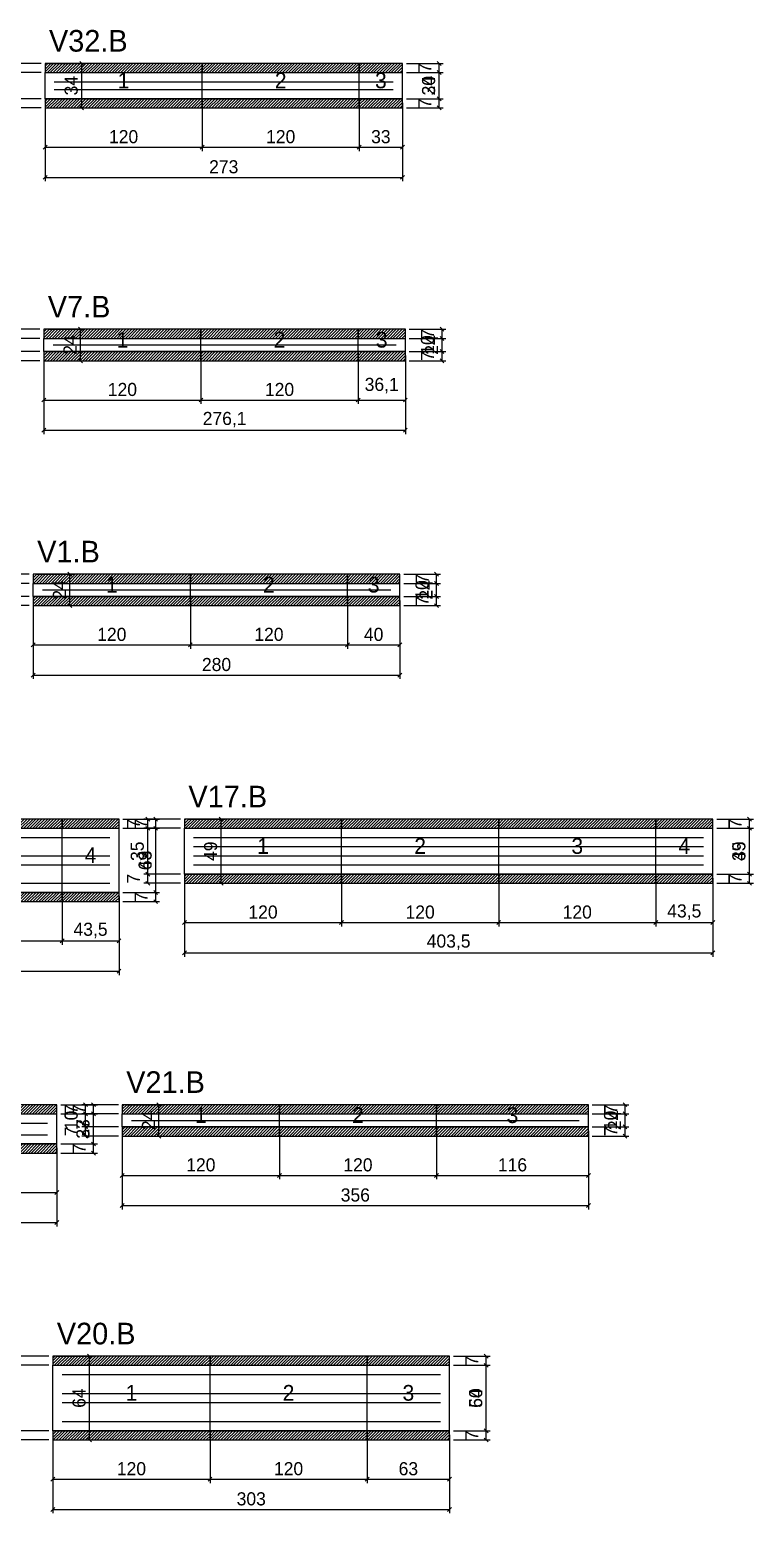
# Model space of a CAD drawing. Extents: x -9000 to 3070, y -8804 to 1250.
# Drawn here: x 539 to 1092, y -2460 to -1327 of the extents above; entities that cross this region are included whole.
import ezdxf
from ezdxf.enums import TextEntityAlignment as Align

# ---------------------------------------------------------------- set-up
doc = ezdxf.new("R2010")
doc.units = 0
for name, color, linetype in [('5', 5, 'Continuous'), ('COTA', 241, 'Continuous'), ('NOMENCLATURA', 7, 'Continuous'), ('Painéis', 200, 'Continuous'), ('SARR_2.2x5', 40, 'Continuous'), ('SARR_2.2x7', 40, 'Continuous'), ('SCO-___-LAJ', 224, 'Continuous')]:
    doc.layers.add(name, color=color, linetype=linetype)
doc.dimstyles.new('PAINEL', dxfattribs={"dimtxt": 10, "dimasz": 3, "dimexe": 3, "dimexo": 3, "dimgap": 3, "dimtad": 1, "dimblk": 'OBLIQUE', "dimblk1": 'OBLIQUE', "dimcen": 2.5, "dimclrd": 4, "dimclre": 4, "dimclrt": 240, "dimazin": 3, "dimtfac": 1, "dimtmove": 0, "dimatfit": 3})

# ---------------------------------------------------------------- blocks, each defined once
blk = doc.blocks.new('_OBLIQUE')
at = {"color": 0, "linetype": 'BYBLOCK'}
blk.add_line((-0.5, -0.5), (0.5, 0.5), dxfattribs=at)

msp = doc.modelspace()

# ---------------------------------------------------------------- hatches: boundary and pattern name
at = {"layer": 'COTA'}
h = msp.add_hatch(dxfattribs=at)
h.set_pattern_fill('ANSI31', scale=0.5)
h.paths.add_polyline_path([(551, -1360), (671, -1360), (671, -1353), (551, -1353)])
h = msp.add_hatch(dxfattribs=at)
h.set_pattern_fill('ANSI31', scale=0.5)
h.paths.add_polyline_path([(671, -1360), (791, -1360), (791, -1353), (671, -1353)])
h = msp.add_hatch(dxfattribs=at)
h.set_pattern_fill('ANSI31', scale=0.5)
h.paths.add_polyline_path([(791, -1360), (824, -1360), (824, -1353), (791, -1353)])
h = msp.add_hatch(dxfattribs=at)
h.set_pattern_fill('ANSI31', scale=0.5)
h.paths.add_polyline_path([(551, -1387), (671, -1387), (671, -1380), (551, -1380)])
h = msp.add_hatch(dxfattribs=at)
h.set_pattern_fill('ANSI31', scale=0.5)
h.paths.add_polyline_path([(671, -1387), (791, -1387), (791, -1380), (671, -1380)])
h = msp.add_hatch(dxfattribs=at)
h.set_pattern_fill('ANSI31', scale=0.5)
h.paths.add_polyline_path([(791, -1387), (824, -1387), (824, -1380), (791, -1380)])
h = msp.add_hatch(dxfattribs=at)
h.set_pattern_fill('ANSI31', scale=0.5)
h.paths.add_polyline_path([(550.1, -1563), (670.1, -1563), (670.1, -1556), (550.1, -1556)])
h = msp.add_hatch(dxfattribs=at)
h.set_pattern_fill('ANSI31', scale=0.5)
h.paths.add_polyline_path([(670.1, -1563), (790.1, -1563), (790.1, -1556), (670.1, -1556)])
h = msp.add_hatch(dxfattribs=at)
h.set_pattern_fill('ANSI31', scale=0.5)
h.paths.add_polyline_path([(790.1, -1563), (826.2, -1563), (826.2, -1556), (790.1, -1556)])
h = msp.add_hatch(dxfattribs=at)
h.set_pattern_fill('ANSI31', scale=0.5)
h.paths.add_polyline_path([(550.1, -1580), (670.1, -1580), (670.1, -1573), (550.1, -1573)])
h = msp.add_hatch(dxfattribs=at)
h.set_pattern_fill('ANSI31', scale=0.5)
h.paths.add_polyline_path([(670.1, -1580), (790.1, -1580), (790.1, -1573), (670.1, -1573)])
h = msp.add_hatch(dxfattribs=at)
h.set_pattern_fill('ANSI31', scale=0.5)
h.paths.add_polyline_path([(790.1, -1580), (826.2, -1580), (826.2, -1573), (790.1, -1573)])
h = msp.add_hatch(dxfattribs=at)
h.set_pattern_fill('ANSI31', scale=0.5)
h.paths.add_polyline_path([(542, -1750), (662, -1750), (662, -1743), (542, -1743)])
h = msp.add_hatch(dxfattribs=at)
h.set_pattern_fill('ANSI31', scale=0.5)
h.paths.add_polyline_path([(662, -1750), (782, -1750), (782, -1743), (662, -1743)])
h = msp.add_hatch(dxfattribs=at)
h.set_pattern_fill('ANSI31', scale=0.5)
h.paths.add_polyline_path([(782, -1750), (822, -1750), (822, -1743), (782, -1743)])
h = msp.add_hatch(dxfattribs=at)
h.set_pattern_fill('ANSI31', scale=0.5)
h.paths.add_polyline_path([(542, -1767), (662, -1767), (662, -1760), (542, -1760)])
h = msp.add_hatch(dxfattribs=at)
h.set_pattern_fill('ANSI31', scale=0.5)
h.paths.add_polyline_path([(662, -1767), (782, -1767), (782, -1760), (662, -1760)])
h = msp.add_hatch(dxfattribs=at)
h.set_pattern_fill('ANSI31', scale=0.5)
h.paths.add_polyline_path([(782, -1767), (822, -1767), (822, -1760), (782, -1760)])
h = msp.add_hatch(dxfattribs=at)
h.set_pattern_fill('ANSI31', scale=0.5)
h.paths.add_polyline_path([(444, -1937), (564, -1937), (564, -1930), (444, -1930)])
h = msp.add_hatch(dxfattribs=at)
h.set_pattern_fill('ANSI31', scale=0.5)
h.paths.add_polyline_path([(564, -1937), (607.5, -1937), (607.5, -1930), (564, -1930)])
h = msp.add_hatch(dxfattribs=at)
h.set_pattern_fill('ANSI31', scale=0.5)
h.paths.add_polyline_path([(657.5, -1937), (777.5, -1937), (777.5, -1930), (657.5, -1930)])
h = msp.add_hatch(dxfattribs=at)
h.set_pattern_fill('ANSI31', scale=0.5)
h.paths.add_polyline_path([(777.5, -1937), (897.5, -1937), (897.5, -1930), (777.5, -1930)])
h = msp.add_hatch(dxfattribs=at)
h.set_pattern_fill('ANSI31', scale=0.5)
h.paths.add_polyline_path([(897.5, -1937), (1017.5, -1937), (1017.5, -1930), (897.5, -1930)])
h = msp.add_hatch(dxfattribs=at)
h.set_pattern_fill('ANSI31', scale=0.5)
h.paths.add_polyline_path([(1017.5, -1937), (1061, -1937), (1061, -1930), (1017.5, -1930)])
h = msp.add_hatch(dxfattribs=at)
h.set_pattern_fill('ANSI31', scale=0.5)
h.paths.add_polyline_path([(657.5, -1979), (777.5, -1979), (777.5, -1972), (657.5, -1972)])
h = msp.add_hatch(dxfattribs=at)
h.set_pattern_fill('ANSI31', scale=0.5)
h.paths.add_polyline_path([(777.5, -1979), (897.5, -1979), (897.5, -1972), (777.5, -1972)])
h = msp.add_hatch(dxfattribs=at)
h.set_pattern_fill('ANSI31', scale=0.5)
h.paths.add_polyline_path([(897.5, -1979), (1017.5, -1979), (1017.5, -1972), (897.5, -1972)])
h = msp.add_hatch(dxfattribs=at)
h.set_pattern_fill('ANSI31', scale=0.5)
h.paths.add_polyline_path([(1017.5, -1979), (1061, -1979), (1061, -1972), (1017.5, -1972)])
h = msp.add_hatch(dxfattribs=at)
h.set_pattern_fill('ANSI31', scale=0.5)
h.paths.add_polyline_path([(444, -1993), (564, -1993), (564, -1986), (444, -1986)])
h = msp.add_hatch(dxfattribs=at)
h.set_pattern_fill('ANSI31', scale=0.5)
h.paths.add_polyline_path([(564, -1993), (607.5, -1993), (607.5, -1986), (564, -1986)])
h = msp.add_hatch(dxfattribs=at)
h.set_pattern_fill('ANSI31', scale=0.5)
h.paths.add_polyline_path([(444, -2155), (560, -2155), (560, -2148), (444, -2148)])
h = msp.add_hatch(dxfattribs=at)
h.set_pattern_fill('ANSI31', scale=0.5)
h.paths.add_polyline_path([(610, -2155), (730, -2155), (730, -2148), (610, -2148)])
h = msp.add_hatch(dxfattribs=at)
h.set_pattern_fill('ANSI31', scale=0.5)
h.paths.add_polyline_path([(730, -2155), (850, -2155), (850, -2148), (730, -2148)])
h = msp.add_hatch(dxfattribs=at)
h.set_pattern_fill('ANSI31', scale=0.5)
h.paths.add_polyline_path([(850, -2155), (966, -2155), (966, -2148), (850, -2148)])
h = msp.add_hatch(dxfattribs=at)
h.set_pattern_fill('ANSI31', scale=0.5)
h.paths.add_polyline_path([(610, -2172), (730, -2172), (730, -2165), (610, -2165)])
h = msp.add_hatch(dxfattribs=at)
h.set_pattern_fill('ANSI31', scale=0.5)
h.paths.add_polyline_path([(730, -2172), (850, -2172), (850, -2165), (730, -2165)])
h = msp.add_hatch(dxfattribs=at)
h.set_pattern_fill('ANSI31', scale=0.5)
h.paths.add_polyline_path([(850, -2172), (966, -2172), (966, -2165), (850, -2165)])
h = msp.add_hatch(dxfattribs=at)
h.set_pattern_fill('ANSI31', scale=0.5)
h.paths.add_polyline_path([(444, -2185), (560, -2185), (560, -2178), (444, -2178)])
h = msp.add_hatch(dxfattribs=at)
h.set_pattern_fill('ANSI31', scale=0.5)
h.paths.add_polyline_path([(557, -2347), (677, -2347), (677, -2340), (557, -2340)])
h = msp.add_hatch(dxfattribs=at)
h.set_pattern_fill('ANSI31', scale=0.5)
h.paths.add_polyline_path([(677, -2347), (797, -2347), (797, -2340), (677, -2340)])
h = msp.add_hatch(dxfattribs=at)
h.set_pattern_fill('ANSI31', scale=0.5)
h.paths.add_polyline_path([(797, -2347), (860, -2347), (860, -2340), (797, -2340)])
h = msp.add_hatch(dxfattribs=at)
h.set_pattern_fill('ANSI31', scale=0.5)
h.paths.add_polyline_path([(557, -2404), (677, -2404), (677, -2397), (557, -2397)])
h = msp.add_hatch(dxfattribs=at)
h.set_pattern_fill('ANSI31', scale=0.5)
h.paths.add_polyline_path([(677, -2404), (797, -2404), (797, -2397), (677, -2397)])
h = msp.add_hatch(dxfattribs=at)
h.set_pattern_fill('ANSI31', scale=0.5)
h.paths.add_polyline_path([(797, -2404), (860, -2404), (860, -2397), (797, -2397)])

# ---------------------------------------------------------------- linework, layer by layer
at = {"layer": 'Painéis'}
for p, q in [((551, -1360), (671, -1360)), ((551, -1380), (551, -1360)), ((671, -1380), (671, -1360)), ((671, -1380), (671, -1360)), ((671, -1360), (791, -1360)), ((671, -1380), (671, -1360)), ((791, -1380), (791, -1360)), ((791, -1380), (791, -1360)), ((791, -1360), (824, -1360)), ((791, -1380), (791, -1360)), ((824, -1380), (824, -1360)), ((551, -1380), (671, -1380)), ((671, -1380), (791, -1380)), ((791, -1380), (824, -1380)), ((550.1, -1563), (670.1, -1563)), ((550.1, -1573), (550.1, -1563)), ((670.1, -1573), (670.1, -1563)), ((670.1, -1573), (670.1, -1563)), ((670.1, -1563), (790.1, -1563)), ((670.1, -1573), (670.1, -1563)), ((790.1, -1573), (790.1, -1563)), ((790.1, -1573), (790.1, -1563)), ((790.1, -1563), (826.2, -1563)), ((790.1, -1573), (790.1, -1563)), ((826.2, -1573), (826.2, -1563)), ((550.1, -1573), (670.1, -1573)), ((670.1, -1573), (790.1, -1573)), ((790.1, -1573), (826.2, -1573)), ((542, -1750), (662, -1750)), ((542, -1760), (542, -1750)), ((662, -1760), (662, -1750)), ((662, -1760), (662, -1750)), ((662, -1750), (782, -1750)), ((662, -1760), (662, -1750)), ((782, -1760), (782, -1750)), ((782, -1760), (782, -1750)), ((782, -1750), (822, -1750)), ((782, -1760), (782, -1750)), ((822, -1760), (822, -1750)), ((542, -1760), (662, -1760)), ((662, -1760), (782, -1760)), ((782, -1760), (822, -1760)), ((444, -1937), (564, -1937)), ((564, -1986), (564, -1937)), ((564, -1986), (564, -1937)), ((564, -1937), (607.5, -1937)), ((564, -1986), (564, -1937)), ((607.5, -1986), (607.5, -1937)), ((657.5, -1937), (777.5, -1937)), ((657.5, -1972), (657.5, -1937)), ((777.5, -1972), (777.5, -1937)), ((777.5, -1972), (777.5, -1937)), ((777.5, -1937), (897.5, -1937)), ((777.5, -1972), (777.5, -1937)), ((897.5, -1972), (897.5, -1937)), ((897.5, -1972), (897.5, -1937)), ((897.5, -1937), (1017.5, -1937)), ((897.5, -1972), (897.5, -1937)), ((1017.5, -1972), (1017.5, -1937)), ((1017.5, -1972), (1017.5, -1937)), ((1017.5, -1937), (1061, -1937)), ((1017.5, -1972), (1017.5, -1937)), ((1061, -1972), (1061, -1937)), ((657.5, -1972), (777.5, -1972)), ((777.5, -1972), (897.5, -1972)), ((897.5, -1972), (1017.5, -1972)), ((1017.5, -1972), (1061, -1972)), ((444, -1986), (564, -1986)), ((564, -1986), (607.5, -1986)), ((444, -2155), (560, -2155)), ((560, -2178), (560, -2155)), ((610, -2155), (730, -2155)), ((610, -2165), (610, -2155)), ((730, -2165), (730, -2155)), ((730, -2165), (730, -2155)), ((730, -2155), (850, -2155)), ((730, -2165), (730, -2155)), ((850, -2165), (850, -2155)), ((850, -2165), (850, -2155)), ((850, -2155), (966, -2155)), ((850, -2165), (850, -2155)), ((966, -2165), (966, -2155)), ((610, -2165), (730, -2165)), ((730, -2165), (850, -2165)), ((850, -2165), (966, -2165)), ((444, -2178), (560, -2178)), ((557, -2347), (677, -2347)), ((557, -2397), (557, -2347)), ((677, -2397), (677, -2347)), ((677, -2397), (677, -2347)), ((677, -2347), (797, -2347)), ((677, -2397), (677, -2347)), ((797, -2397), (797, -2347)), ((797, -2397), (797, -2347)), ((797, -2347), (860, -2347)), ((797, -2397), (797, -2347)), ((860, -2397), (860, -2347)), ((557, -2397), (677, -2397)), ((677, -2397), (797, -2397)), ((797, -2397), (860, -2397))]:
    msp.add_line(p, q, dxfattribs=at)
at = {"layer": 'SARR_2.2x5'}
for points in [[(557.1, -1568), (670.1, -1568)], [(557.1, -1568), (670.1, -1568)], [(670.1, -1568), (790.1, -1568)], [(670.1, -1568), (790.1, -1568)], [(790.1, -1568), (819.2, -1568)], [(790.1, -1568), (819.2, -1568)], [(549, -1755), (662, -1755)], [(549, -1755), (662, -1755)], [(662, -1755), (782, -1755)], [(662, -1755), (782, -1755)], [(782, -1755), (815, -1755)], [(782, -1755), (815, -1755)], [(617, -2160), (730, -2160)], [(617, -2160), (730, -2160)], [(730, -2160), (850, -2160)], [(730, -2160), (850, -2160)], [(850, -2160), (959, -2160)], [(850, -2160), (959, -2160)]]:
    msp.add_lwpolyline(points, dxfattribs=at)
at = {"layer": 'SARR_2.2x7'}
for points in [[(558, -1367), (671, -1367)], [(558, -1367), (671, -1367)], [(671, -1367), (791, -1367)], [(671, -1367), (791, -1367)], [(791, -1367), (817, -1367)], [(791, -1367), (817, -1367)], [(558, -1373), (671, -1373)], [(558, -1373), (671, -1373)], [(671, -1373), (791, -1373)], [(671, -1373), (791, -1373)], [(791, -1373), (817, -1373)], [(791, -1373), (817, -1373)], [(444, -1944), (564, -1944)], [(444, -1944), (564, -1944)], [(564, -1944), (600.5, -1944)], [(564, -1944), (600.5, -1944)], [(664.5, -1944), (777.5, -1944)], [(664.5, -1944), (777.5, -1944)], [(777.5, -1944), (897.5, -1944)], [(777.5, -1944), (897.5, -1944)], [(897.5, -1944), (1017.5, -1944)], [(897.5, -1944), (1017.5, -1944)], [(1017.5, -1944), (1054, -1944)], [(1017.5, -1944), (1054, -1944)], [(444, -1958), (564, -1958)], [(444, -1958), (564, -1958)], [(564, -1958), (600.5, -1958)], [(564, -1958), (600.5, -1958)], [(664.5, -1951), (777.5, -1951)], [(664.5, -1951), (777.5, -1951)], [(664.5, -1958), (777.5, -1958)], [(664.5, -1958), (777.5, -1958)], [(777.5, -1951), (897.5, -1951)], [(777.5, -1951), (897.5, -1951)], [(777.5, -1958), (897.5, -1958)], [(777.5, -1958), (897.5, -1958)], [(897.5, -1951), (1017.5, -1951)], [(897.5, -1951), (1017.5, -1951)], [(897.5, -1958), (1017.5, -1958)], [(897.5, -1958), (1017.5, -1958)], [(1017.5, -1951), (1054, -1951)], [(1017.5, -1951), (1054, -1951)], [(1017.5, -1958), (1054, -1958)], [(1017.5, -1958), (1054, -1958)], [(444, -1965), (564, -1965)], [(444, -1965), (564, -1965)], [(564, -1965), (600.5, -1965)], [(564, -1965), (600.5, -1965)], [(664.5, -1965), (777.5, -1965)], [(664.5, -1965), (777.5, -1965)], [(777.5, -1965), (897.5, -1965)], [(777.5, -1965), (897.5, -1965)], [(897.5, -1965), (1017.5, -1965)], [(897.5, -1965), (1017.5, -1965)], [(1017.5, -1965), (1054, -1965)], [(1017.5, -1965), (1054, -1965)], [(444, -1979), (564, -1979)], [(444, -1979), (564, -1979)], [(564, -1979), (600.5, -1979)], [(564, -1979), (600.5, -1979)], [(444, -2162), (553, -2162)], [(444, -2162), (553, -2162)], [(444, -2171), (553, -2171)], [(444, -2171), (553, -2171)], [(564, -2354), (677, -2354)], [(564, -2354), (677, -2354)], [(677, -2354), (797, -2354)], [(677, -2354), (797, -2354)], [(797, -2354), (853, -2354)], [(797, -2354), (853, -2354)], [(564, -2368.5), (677, -2368.5)], [(564, -2368.5), (677, -2368.5)], [(564, -2375.5), (677, -2375.5)], [(564, -2375.5), (677, -2375.5)], [(677, -2368.5), (797, -2368.5)], [(677, -2368.5), (797, -2368.5)], [(677, -2375.5), (797, -2375.5)], [(677, -2375.5), (797, -2375.5)], [(797, -2368.5), (853, -2368.5)], [(797, -2368.5), (853, -2368.5)], [(797, -2375.5), (853, -2375.5)], [(797, -2375.5), (853, -2375.5)], [(564, -2390), (677, -2390)], [(564, -2390), (677, -2390)], [(677, -2390), (797, -2390)], [(677, -2390), (797, -2390)], [(797, -2390), (853, -2390)], [(797, -2390), (853, -2390)]]:
    msp.add_lwpolyline(points, dxfattribs=at)
at = {"layer": 'SCO-___-LAJ'}
for points in [[(551, -1360), (671, -1360), (671, -1353), (551, -1353)], [(671, -1360), (791, -1360), (791, -1353), (671, -1353)], [(791, -1360), (824, -1360), (824, -1353), (791, -1353)], [(551, -1387), (671, -1387), (671, -1380), (551, -1380)], [(671, -1387), (791, -1387), (791, -1380), (671, -1380)], [(791, -1387), (824, -1387), (824, -1380), (791, -1380)], [(550.1, -1563), (670.1, -1563), (670.1, -1556), (550.1, -1556)], [(670.1, -1563), (790.1, -1563), (790.1, -1556), (670.1, -1556)], [(790.1, -1563), (826.2, -1563), (826.2, -1556), (790.1, -1556)], [(550.1, -1580), (670.1, -1580), (670.1, -1573), (550.1, -1573)], [(670.1, -1580), (790.1, -1580), (790.1, -1573), (670.1, -1573)], [(790.1, -1580), (826.2, -1580), (826.2, -1573), (790.1, -1573)], [(542, -1750), (662, -1750), (662, -1743), (542, -1743)], [(662, -1750), (782, -1750), (782, -1743), (662, -1743)], [(782, -1750), (822, -1750), (822, -1743), (782, -1743)], [(542, -1767), (662, -1767), (662, -1760), (542, -1760)], [(662, -1767), (782, -1767), (782, -1760), (662, -1760)], [(782, -1767), (822, -1767), (822, -1760), (782, -1760)], [(444, -1937), (564, -1937), (564, -1930), (444, -1930)], [(564, -1937), (607.5, -1937), (607.5, -1930), (564, -1930)], [(657.5, -1937), (777.5, -1937), (777.5, -1930), (657.5, -1930)], [(777.5, -1937), (897.5, -1937), (897.5, -1930), (777.5, -1930)], [(897.5, -1937), (1017.5, -1937), (1017.5, -1930), (897.5, -1930)], [(1017.5, -1937), (1061, -1937), (1061, -1930), (1017.5, -1930)], [(657.5, -1979), (777.5, -1979), (777.5, -1972), (657.5, -1972)], [(777.5, -1979), (897.5, -1979), (897.5, -1972), (777.5, -1972)], [(897.5, -1979), (1017.5, -1979), (1017.5, -1972), (897.5, -1972)], [(1017.5, -1979), (1061, -1979), (1061, -1972), (1017.5, -1972)], [(444, -1993), (564, -1993), (564, -1986), (444, -1986)], [(564, -1993), (607.5, -1993), (607.5, -1986), (564, -1986)], [(444, -2155), (560, -2155), (560, -2148), (444, -2148)], [(610, -2155), (730, -2155), (730, -2148), (610, -2148)], [(730, -2155), (850, -2155), (850, -2148), (730, -2148)], [(850, -2155), (966, -2155), (966, -2148), (850, -2148)], [(610, -2172), (730, -2172), (730, -2165), (610, -2165)], [(730, -2172), (850, -2172), (850, -2165), (730, -2165)], [(850, -2172), (966, -2172), (966, -2165), (850, -2165)], [(444, -2185), (560, -2185), (560, -2178), (444, -2178)], [(557, -2347), (677, -2347), (677, -2340), (557, -2340)], [(677, -2347), (797, -2347), (797, -2340), (677, -2340)], [(797, -2347), (860, -2347), (860, -2340), (797, -2340)], [(557, -2404), (677, -2404), (677, -2397), (557, -2397)], [(677, -2404), (797, -2404), (797, -2397), (677, -2397)], [(797, -2404), (860, -2404), (860, -2397), (797, -2397)]]:
    msp.add_lwpolyline(points, close=True, dxfattribs=at)

# ---------------------------------------------------------------- texts
at = {"layer": '5'}
for s, p in [('1', (611, -1366)), ('2', (731, -1366)), ('3', (807.5, -1366)), ('1', (610.1, -1564)), ('2', (730.1, -1564)), ('3', (808.15, -1564)), ('1', (602, -1751)), ('2', (722, -1751)), ('3', (802, -1751)), ('1', (717.5, -1950.5)), ('2', (837.5, -1950.5)), ('3', (957.5, -1950.5)), ('4', (1039.25, -1950.5)), ('4', (585.75, -1957.5)), ('1', (670, -2156)), ('2', (790, -2156)), ('3', (908, -2156)), ('1', (617, -2368)), ('2', (737, -2368)), ('3', (828.5, -2368))]:
    msp.add_text(s, height=12, dxfattribs=at).set_placement(p, align=Align.MIDDLE_CENTER)
at = {"layer": 'NOMENCLATURA'}
for s, p in [('V32.B', (554, -1344)), ('V7.B', (553.1, -1547)), ('V1.B', (545, -1734)), ('V17.B', (660.5, -1921)), ('V21.B', (613, -2139)), ('V20.B', (560, -2331))]:
    msp.add_text(s, height=16.5, dxfattribs=at).set_placement(p)

# ---------------------------------------------------------------- dimensions: what is measured, and where the dimension line sits
at = {"layer": 'COTA'}
for base, p1, p2 in [((523, -1360), (551, -1360), (551, -1353)), ((523, -1380), (551, -1380), (551, -1360)), ((579, -1387), (551, -1387), (551, -1353)), ((852, -1387), (824, -1387), (824, -1353)), ((852, -1360), (824, -1360), (824, -1353)), ((852, -1380), (824, -1380), (824, -1360)), ((523, -1387), (551, -1387), (551, -1380)), ((852, -1387), (824, -1387), (824, -1380)), ((522.1, -1563), (550.1, -1563), (550.1, -1556)), ((522.1, -1573), (550.1, -1573), (550.1, -1563)), ((578.1, -1580), (550.1, -1580), (550.1, -1556)), ((854.2, -1580), (826.2, -1580), (826.2, -1556)), ((854.2, -1563), (826.2, -1563), (826.2, -1556)), ((854.2, -1573), (826.2, -1573), (826.2, -1563)), ((522.1, -1580), (550.1, -1580), (550.1, -1573)), ((854.2, -1580), (826.2, -1580), (826.2, -1573)), ((514, -1750), (542, -1750), (542, -1743)), ((570, -1767), (542, -1767), (542, -1743)), ((850, -1767), (822, -1767), (822, -1743)), ((850, -1750), (822, -1750), (822, -1743)), ((514, -1760), (542, -1760), (542, -1750)), ((850, -1760), (822, -1760), (822, -1750)), ((514, -1767), (542, -1767), (542, -1760)), ((850, -1767), (822, -1767), (822, -1760)), ((635.5, -1993), (607.5, -1993), (607.5, -1930)), ((635.5, -1937), (607.5, -1937), (607.5, -1930)), ((635.5, -1986), (607.5, -1986), (607.5, -1937)), ((629.5, -1937), (657.5, -1937), (657.5, -1930)), ((629.5, -1972), (657.5, -1972), (657.5, -1937)), ((685.5, -1979), (657.5, -1979), (657.5, -1930)), ((1089, -1979), (1061, -1979), (1061, -1930)), ((1089, -1937), (1061, -1937), (1061, -1930)), ((1089, -1972), (1061, -1972), (1061, -1937)), ((629.5, -1979), (657.5, -1979), (657.5, -1972)), ((1089, -1979), (1061, -1979), (1061, -1972)), ((635.5, -1993), (607.5, -1993), (607.5, -1986)), ((588, -2185), (560, -2185), (560, -2148)), ((588, -2155), (560, -2155), (560, -2148)), ((582, -2155), (610, -2155), (610, -2148)), ((638, -2172), (610, -2172), (610, -2148)), ((994, -2172), (966, -2172), (966, -2148)), ((994, -2155), (966, -2155), (966, -2148)), ((588, -2178), (560, -2178), (560, -2155)), ((582, -2165), (610, -2165), (610, -2155)), ((582, -2172), (610, -2172), (610, -2165)), ((994, -2165), (966, -2165), (966, -2155)), ((994, -2172), (966, -2172), (966, -2165)), ((588, -2185), (560, -2185), (560, -2178)), ((529, -2347), (557, -2347), (557, -2340)), ((585, -2404), (557, -2404), (557, -2340)), ((888, -2404), (860, -2404), (860, -2340)), ((888, -2347), (860, -2347), (860, -2340)), ((529, -2397), (557, -2397), (557, -2347)), ((888, -2397), (860, -2397), (860, -2347)), ((529, -2404), (557, -2404), (557, -2397)), ((888, -2404), (860, -2404), (860, -2397))]:
    msp.add_linear_dim(base=base, p1=p1, p2=p2, angle=90, dimstyle='PAINEL', dxfattribs=at).render()
for base, p1, p2 in [((551, -1417), (551, -1380), (671, -1380)), ((551, -1440), (551, -1380), (824, -1380)), ((671, -1417), (671, -1380), (791, -1380)), ((791, -1417), (791, -1380), (824, -1380)), ((550.1, -1610), (550.1, -1573), (670.1, -1573)), ((550.1, -1633), (550.1, -1573), (826.2, -1573)), ((670.1, -1610), (670.1, -1573), (790.1, -1573)), ((790.1, -1610), (790.1, -1573), (826.2, -1573)), ((542, -1797), (542, -1760), (662, -1760)), ((542, -1820), (542, -1760), (822, -1760)), ((662, -1797), (662, -1760), (782, -1760)), ((782, -1797), (782, -1760), (822, -1760)), ((657.5, -2009), (657.5, -1972), (777.5, -1972)), ((657.5, -2032), (657.5, -1972), (1061, -1972)), ((777.5, -2009), (777.5, -1972), (897.5, -1972)), ((897.5, -2009), (897.5, -1972), (1017.5, -1972)), ((1017.5, -2009), (1017.5, -1972), (1061, -1972)), ((204, -2046), (204, -1986), (607.5, -1986)), ((444, -2023), (444, -1986), (564, -1986)), ((564, -2023), (564, -1986), (607.5, -1986)), ((610, -2202), (610, -2165), (730, -2165)), ((610, -2225), (610, -2165), (966, -2165)), ((730, -2202), (730, -2165), (850, -2165)), ((850, -2202), (850, -2165), (966, -2165)), ((204, -2238), (204, -2178), (560, -2178)), ((444, -2215), (444, -2178), (560, -2178)), ((557, -2434), (557, -2397), (677, -2397)), ((557, -2457), (557, -2397), (860, -2397)), ((677, -2434), (677, -2397), (797, -2397)), ((797, -2434), (797, -2397), (860, -2397))]:
    msp.add_linear_dim(base=base, p1=p1, p2=p2, dimstyle='PAINEL', dxfattribs=at).render()

doc.saveas('drawing.dxf')
